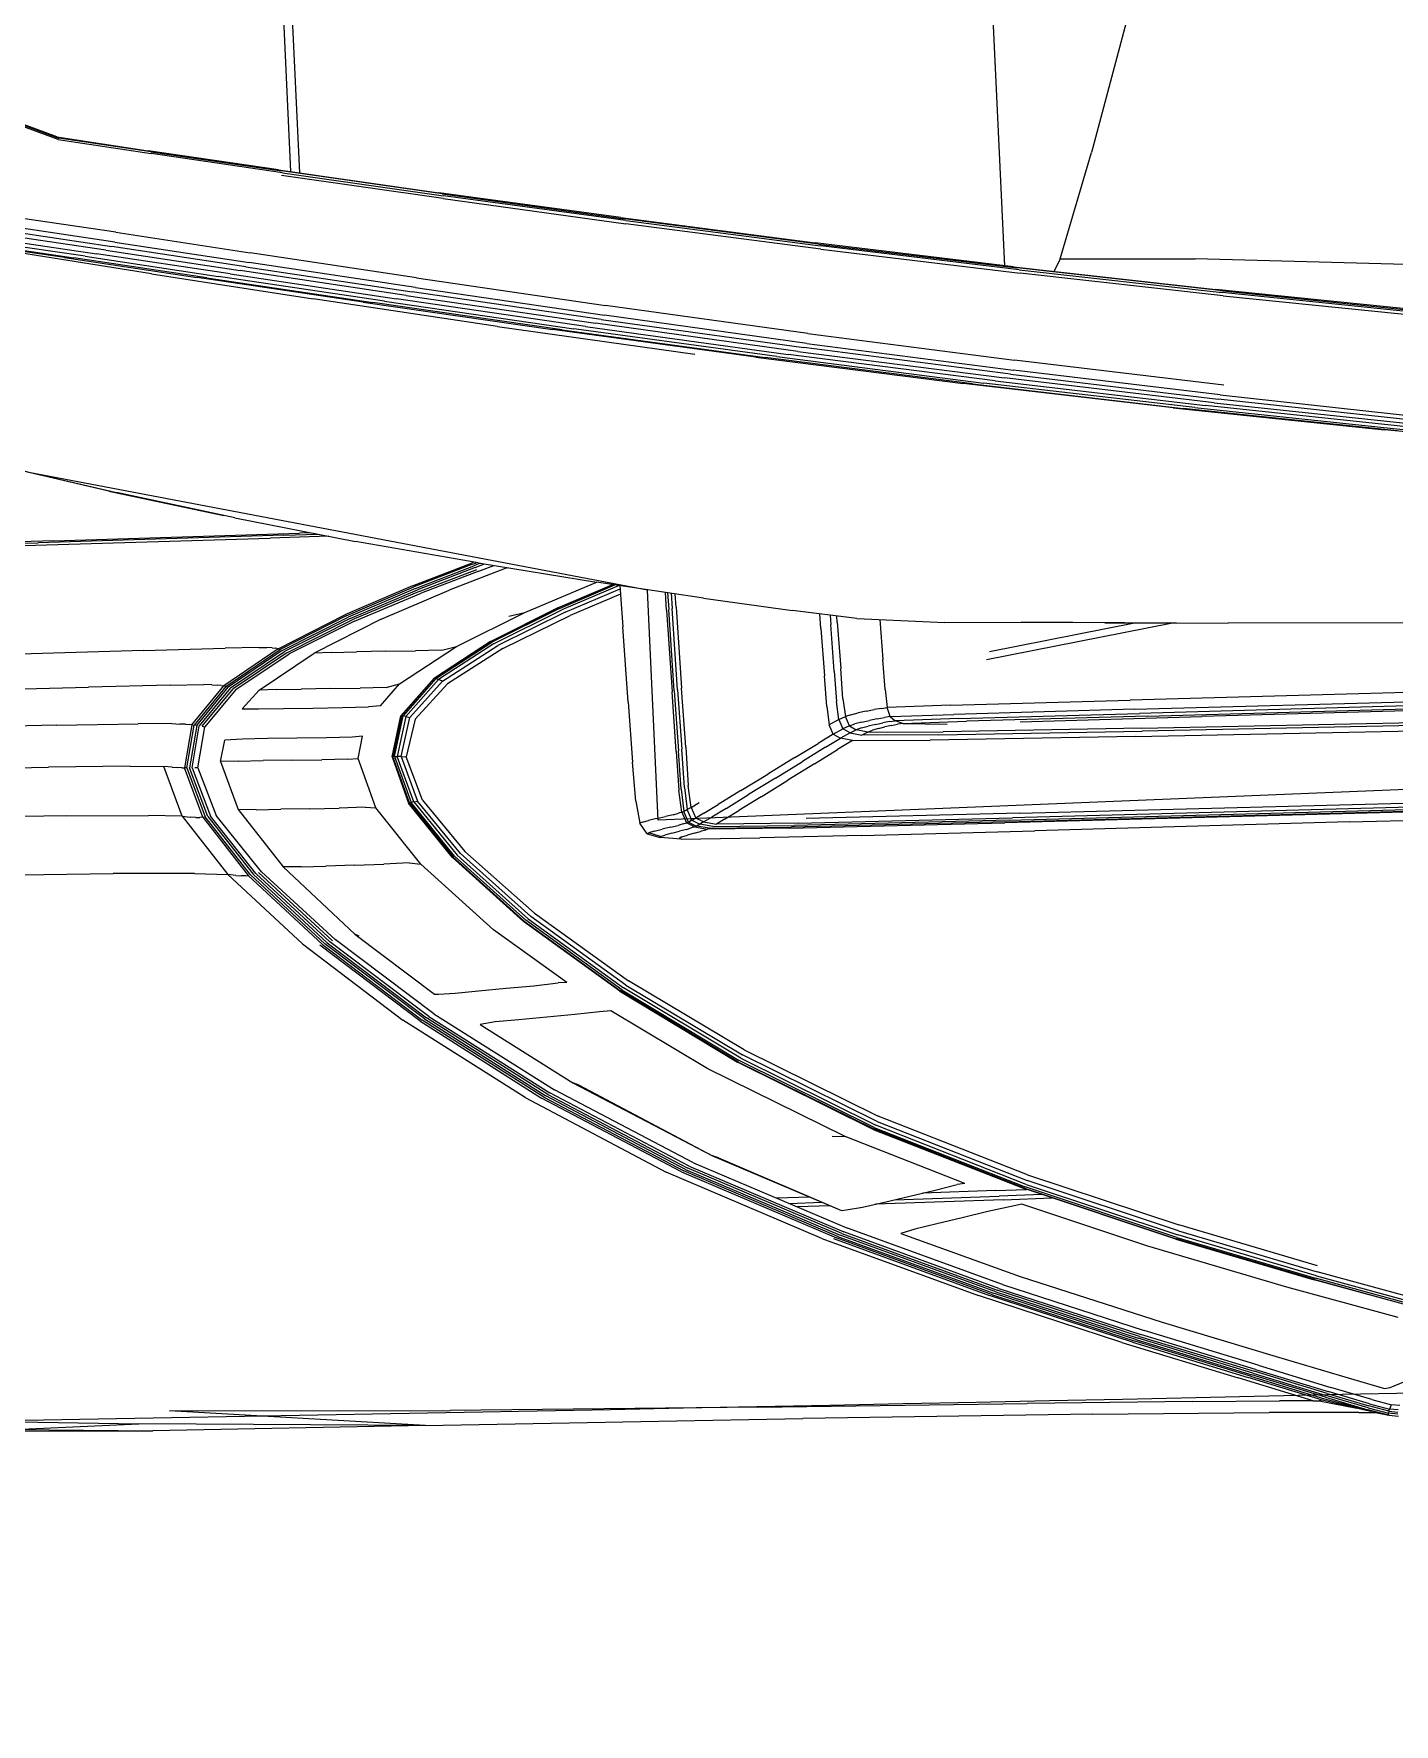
# Model space of a CAD drawing. Extents: x 526875 to 527530, y 3493038 to 3493574.
# Drawn here: x 527121.768 to 527122.839, y 3493321.855 to 3493323.185 of the extents above; entities that cross this region are included whole.
import ezdxf

# ---------------------------------------------------------------- set-up
doc = ezdxf.new("R2010")
doc.units = 0
doc.header["$LTSCALE"] = 2
doc.layers.get('0').update_dxf_attribs({"linetype": 'CONTINUOUS'})
doc.layers.add('L-WATER水景', color=5, linetype='CONTINUOUS')
doc.layers.add('W-_BOLLARD系船栓', color=4, linetype='CONTINUOUS')

# ---------------------------------------------------------------- blocks, each defined once
blk = doc.blocks.new('$matou$00000056')
at = {"color": 0, "linetype": 'Continuous'}
for p, q in [((4817.48, 2026.2, 0), (4821.28, 2025.3, 0)), ((4821.71, 2029.35, 0), (4817.51, 2030.35, 0)), ((4821.61, 2026.67, 0), (4817.71, 2027.6, 0)), ((4817.74, 2028.98, 0), (4821.77, 2028.03, 0)), ((4820.85, 2023.91, 0), (4821.28, 2025.3, 0)), ((4821.61, 2026.67, 0), (4821.28, 2025.3, 0)), ((4829.9, 2021.27, 0), (4821.28, 2025.3, 0)), ((4821.61, 2026.67, 0), (4821.77, 2028.03, 0)), ((4821.61, 2026.67, 0), (4830.32, 2022.61, 0)), ((4821.71, 2029.35, 0), (4821.77, 2028.03, 0)), ((4829.62, 2026.27, 0), (4821.71, 2029.35, 0)), ((4821.71, 2029.35, 0), (4830.75, 2025.15, 0)), ((4830.62, 2023.9, 0), (4821.77, 2028.03, 0)), ((4834.76, 2026.55, 0), (4827.33, 2027.16, 0)), ((4829.62, 2026.27, 0), (4850.3, 2017.38, 0)), ((4849.41, 2016.65, 0), (4830.75, 2025.15, 0)), ((4848.95, 2015.65, 0), (4830.75, 2025.15, 0)), ((4834.76, 2026.55, 0), (4873.9, 2023.96, 0)), ((4816.7, 2023.38, 0), (4820.36, 2022.52, 0)), ((4820.85, 2023.91, 0), (4820.36, 2022.52, 0)), ((4828.84, 2018.55, 0), (4820.36, 2022.52, 0)), ((4828.84, 2018.55, 0), (4846.5, 2009.32, 0)), ((4829.9, 2021.27, 0), (4847.7, 2011.97, 0)), ((4848.22, 2013.26, 0), (4830.32, 2022.61, 0)), ((4830.62, 2023.9, 0), (4848.65, 2014.49, 0)), ((4851.9, 2017.74, 0), (4835.52, 2023.73, 0)), ((4850.3, 2017.38, 0), (4851.9, 2017.74, 0)), ((4850.3, 2017.38, 0), (4882.35, 2000.27, 0)), ((4854.5, 2017.63, 0), (4851.9, 2017.74, 0)), ((4854.5, 2017.63, 0), (4869.21, 2016.66, 0)), ((4854.5, 2017.63, 0), (4886.81, 2000.35, 0)), ((4950.94, 2019.68, 0), (4873.9, 2023.96, 0)), ((4950.94, 2019.68, 0), (5077.78, 2013.55, 0)), ((4820.61, 2011.16, 0), (4814.42, 2007.88, 0)), ((4823.05, 2011.75, 0), (4820.61, 2011.16, 0)), ((4838.78, 2003.65, 0), (4823.05, 2011.75, 0)), ((4879.07, 1995.25, 0), (4847.7, 2011.97, 0)), ((4848.22, 2013.26, 0), (4879.68, 1996.48, 0)), ((4880.22, 1997.65, 0), (4848.65, 2014.49, 0)), ((4848.95, 2015.65, 0), (4880.67, 1998.74, 0)), ((4881.29, 1999.64, 0), (4849.41, 2016.65, 0)), ((4907.15, 2014.46, 0), (4869.21, 2016.66, 0)), ((4907.15, 2014.46, 0), (4979.43, 2010.64, 0)), ((5097.18, 2004.81, 0), (4979.43, 2010.64, 0)), ((5242.85, 2006.69, 0), (5077.78, 2013.55, 0)), ((4869.73, 1987.44, 0), (4838.78, 2003.65, 0)), ((4877.73, 1992.68, 0), (4846.5, 2009.32, 0)), ((5097.18, 2004.81, 0), (5231.67, 1997.48, 0)), ((5242.85, 2006.69, 0), (5361.97, 2001.93, 0)), ((5242.85, 2006.69, 0), (5367.94, 1996.85, 0)), ((5242.85, 2006.69, 0), (5354.19, 1989.18, 0)), ((4879.07, 1995.25, 0), (4928.36, 1968.97, 0)), ((4929.05, 1970.15, 0), (4879.68, 1996.48, 0)), ((4880.22, 1997.65, 0), (4929.69, 1971.27, 0)), ((4930.25, 1972.29, 0), (4880.67, 1998.74, 0)), ((4881.29, 1999.64, 0), (4930.99, 1973.13, 0)), ((4932.17, 1973.68, 0), (4882.35, 2000.27, 0)), ((4936.85, 1973.58, 0), (4886.81, 2000.35, 0)), ((5354.19, 1989.18, 0), (5231.67, 1997.48, 0)), ((5422.47, 1996.76, 0), (5361.97, 2001.93, 0)), ((5460.65, 1995.23, 0), (5361.97, 2001.93, 0)), ((5422.47, 1996.76, 0), (5367.94, 1996.85, 0)), ((5455.73, 1988.42, 0), (5367.94, 1996.85, 0)), ((4877.73, 1992.68, 0), (4926.89, 1966.48, 0)), ((4918.85, 1961.57, 0), (4869.73, 1987.44, 0)), ((4992.37, 1938.3, 0), (4930.99, 1973.13, 0)), ((4932.17, 1973.68, 0), (4993.65, 1938.78, 0)), ((4936.85, 1973.58, 0), (4998.54, 1938.49, 0)), ((4815.58, 1965.7, 0), (4863.64, 1942.39, 0)), ((4987.83, 1931.95, 0), (4926.89, 1966.48, 0)), ((4989.43, 1934.34, 0), (4928.36, 1968.97, 0)), ((4929.05, 1970.15, 0), (4990.18, 1935.47, 0)), ((4990.89, 1936.54, 0), (4929.69, 1971.27, 0)), ((4930.25, 1972.29, 0), (4991.54, 1937.51, 0)), ((4850.47, 1935.81, 0), (4802.06, 1959.34, 0)), ((4802.66, 1960.88, 0), (4850.93, 1937.43, 0)), ((4851.34, 1938.24, 0), (4803.22, 1961.59, 0)), ((4803.6, 1961.7, 0), (4851.58, 1938.43, 0)), ((4979.86, 1927.27, 0), (4918.85, 1961.57, 0)), ((4801.54, 1956.77, 0), (4850.07, 1933.18, 0)), ((4910.69, 1906.4, 0), (4850.93, 1937.43, 0)), ((4851.34, 1938.24, 0), (4911.04, 1907.24, 0)), ((4911.23, 1907.48, 0), (4851.58, 1938.43, 0)), ((4863.64, 1942.39, 0), (4923.56, 1911.27, 0)), ((4990.89, 1936.54, 0), (5057.69, 1894.68, 0)), ((5058.41, 1895.6, 0), (4991.54, 1937.51, 0)), ((4992.37, 1938.3, 0), (5059.32, 1896.32, 0)), ((5060.67, 1896.75, 0), (4993.65, 1938.78, 0)), ((5065.76, 1896.25, 0), (4998.54, 1938.49, 0)), ((4849.82, 1929.34, 0), (4909.63, 1898.29, 0)), ((4909.88, 1902.12, 0), (4850.07, 1933.18, 0)), ((4850.47, 1935.81, 0), (4910.26, 1904.75, 0)), ((4987.83, 1931.95, 0), (5054.37, 1890.34, 0)), ((4989.43, 1934.34, 0), (5056.09, 1892.59, 0)), ((5056.92, 1893.67, 0), (4990.18, 1935.47, 0)), ((5031.14, 1895.48, 0), (4979.86, 1927.27, 0)), ((4976.25, 1869.56, 0), (4911.04, 1907.24, 0)), ((4911.23, 1907.48, 0), (4976.44, 1869.81, 0)), ((4923.56, 1911.27, 0), (4977.67, 1880.01, 0)), ((4909.88, 1902.12, 0), (4974.95, 1864.53, 0)), ((4975.4, 1867.11, 0), (4910.26, 1904.75, 0)), ((4910.69, 1906.4, 0), (4975.87, 1868.72, 0)), ((4974.6, 1860.81, 0), (4909.63, 1898.29, 0)), ((5015.31, 1890.25, 0), (5025.01, 1893.04, 0)), ((5025.01, 1893.04, 0), (5031.14, 1895.48, 0)), ((5122.2, 1844.95, 0), (5056.09, 1892.59, 0)), ((5056.92, 1893.67, 0), (5123.09, 1845.95, 0)), ((5123.94, 1846.88, 0), (5057.69, 1894.68, 0)), ((5058.41, 1895.6, 0), (5124.72, 1847.74, 0)), ((5125.7, 1848.4, 0), (5059.32, 1896.32, 0)), ((5065.76, 1896.25, 0), (5132.43, 1848.02, 0)), ((4992.68, 1883.71, 0), (5004.02, 1886.99, 0)), ((5004.02, 1886.99, 0), (5015.31, 1890.25, 0)), ((5120.32, 1842.87, 0), (5054.37, 1890.34, 0)), ((4977.67, 1880.01, 0), (4982.45, 1881.03, 0)), ((4982.45, 1881.03, 0), (4992.68, 1883.71, 0)), ((5047.34, 1877.01, 0), (5037.71, 1874.37, 0)), ((5054.56, 1878.35, 0), (5047.34, 1877.01, 0)), ((5056.63, 1878.57, 0), (5054.56, 1878.35, 0)), ((5109.26, 1840.2, 0), (5056.63, 1878.57, 0)), ((5111.9, 1838.89, 0), (5056.63, 1878.57, 0)), ((4985.6, 1876.49, 0), (4964.43, 1876.75, 0)), ((4968.85, 1874.19, 0), (4987.48, 1873.97, 0)), ((4989.01, 1870.25, 0), (4975.39, 1870.42, 0)), ((4976.25, 1869.56, 0), (5040.86, 1826.13, 0)), ((5041.09, 1826.38, 0), (4976.44, 1869.81, 0)), ((4985.6, 1876.49, 0), (5041.63, 1875.44, 0)), ((5033.23, 1873.12, 0), (4987.48, 1873.97, 0)), ((4989.01, 1870.25, 0), (5020.93, 1869.66, 0)), ((5026.53, 1871.24, 0), (5015.31, 1868.07, 0)), ((5037.71, 1874.37, 0), (5026.53, 1871.24, 0)), ((5061.5, 1875.07, 0), (5075.95, 1874.8, 0)), ((5079.49, 1872.26, 0), (5065.05, 1872.53, 0)), ((5039.24, 1821.38, 0), (4974.95, 1864.53, 0)), ((4975.4, 1867.11, 0), (5039.84, 1823.81, 0)), ((5040.41, 1825.34, 0), (4975.87, 1868.72, 0)), ((5002.21, 1864.67, 0), (5005.62, 1865.02, 0)), ((5002.21, 1864.67, 0), (5053.57, 1830.25, 0)), ((5015.31, 1868.07, 0), (5005.62, 1865.02, 0)), ((5070.31, 1868.75, 0), (5084.74, 1868.48, 0)), ((4974.6, 1860.81, 0), (5038.7, 1817.86, 0)), ((5184.34, 1795.13, 0), (5124.72, 1847.74, 0)), ((5125.7, 1848.4, 0), (5185.4, 1795.7, 0)), ((5192.43, 1794.98, 0), (5132.43, 1848.02, 0)), ((5109.26, 1840.2, 0), (5111.9, 1838.89, 0)), ((5120.32, 1842.87, 0), (5179.53, 1790.79, 0)), ((5122.2, 1844.95, 0), (5181.57, 1792.64, 0)), ((5182.55, 1793.53, 0), (5123.09, 1845.95, 0)), ((5123.94, 1846.88, 0), (5183.48, 1794.36, 0)), ((5168.95, 1788.1, 0), (5111.9, 1838.89, 0)), ((5171.33, 1786.67, 0), (5111.9, 1838.89, 0)), ((5040.41, 1825.34, 0), (5098.27, 1777.18, 0)), ((5098.81, 1777.91, 0), (5040.86, 1826.13, 0)), ((5041.09, 1826.38, 0), (5099.07, 1778.14, 0)), ((5059.14, 1829.68, 0), (5053.57, 1830.25, 0)), ((5053.57, 1830.25, 0), (5112.14, 1781.75, 0)), ((5095.89, 1770.44, 0), (5038.7, 1817.86, 0)), ((5039.24, 1821.38, 0), (5096.73, 1773.61, 0)), ((5097.55, 1775.8, 0), (5039.84, 1823.81, 0)), ((5236.99, 1741.45, 0), (5185.4, 1795.7, 0)), ((5230.62, 1737.32, 0), (5179.53, 1790.79, 0)), ((5232.84, 1738.88, 0), (5181.57, 1792.64, 0)), ((5182.55, 1793.53, 0), (5233.9, 1739.63, 0)), ((5234.91, 1740.33, 0), (5183.48, 1794.36, 0)), ((5184.34, 1795.13, 0), (5235.85, 1740.98, 0)), ((5192.43, 1794.98, 0), (5244.31, 1740.4, 0)), ((5112.14, 1781.75, 0), (5153.29, 1740.75, 0)), ((5168.95, 1788.1, 0), (5171.33, 1786.67, 0)), ((5210.71, 1745.62, 0), (5171.33, 1786.67, 0)), ((5146.16, 1724.28, 0), (5096.73, 1773.61, 0)), ((5097.55, 1775.8, 0), (5147.24, 1726.15, 0)), ((5148.12, 1727.33, 0), (5098.27, 1777.18, 0)), ((5098.81, 1777.91, 0), (5148.74, 1727.95, 0)), ((5149.04, 1728.17, 0), (5099.07, 1778.14, 0)), ((5095.89, 1770.44, 0), (5144.95, 1721.58, 0)), ((5193.61, 1743.74, 0), (5204.02, 1744.49, 0)), ((5204.02, 1744.49, 0), (5210.71, 1745.62, 0)), ((5153.29, 1740.75, 0), (5158.28, 1741.09, 0)), ((5158.28, 1741.09, 0), (5169.15, 1741.93, 0)), ((5169.15, 1741.93, 0), (5181.42, 1742.88, 0)), ((5181.42, 1742.88, 0), (5193.61, 1743.74, 0)), ((5230.62, 1737.32, 0), (5272.25, 1685.67, 0)), ((5232.84, 1738.88, 0), (5274.62, 1686.87, 0)), ((5275.75, 1687.45, 0), (5233.9, 1739.63, 0)), ((5234.91, 1740.33, 0), (5276.83, 1688, 0)), ((5277.84, 1688.51, 0), (5235.85, 1740.98, 0)), ((5236.99, 1741.45, 0), (5279.05, 1688.86, 0)), ((5286.62, 1687.53, 0), (5244.31, 1740.4, 0)), ((5146.16, 1724.28, 0), (5186.26, 1676.44, 0)), ((5187.58, 1677.9, 0), (5147.24, 1726.15, 0)), ((5148.12, 1727.33, 0), (5188.62, 1678.82, 0)), ((5189.32, 1679.33, 0), (5148.74, 1727.95, 0)), ((5149.04, 1728.17, 0), (5189.64, 1679.51, 0)), ((5186.35, 1721.9, 0), (5175.67, 1720.79, 0)), ((5198.56, 1722.78, 0), (5186.35, 1721.9, 0)), ((5210.66, 1723.58, 0), (5198.56, 1722.78, 0)), ((5220.97, 1724.3, 0), (5210.66, 1723.58, 0)), ((5228.2, 1724.47, 0), (5220.97, 1724.3, 0)), ((5229.99, 1724.38, 0), (5228.2, 1724.47, 0)), ((5263.53, 1682.66, 0), (5229.99, 1724.38, 0)), ((5184.68, 1674.35, 0), (5144.95, 1721.58, 0)), ((5171.97, 1720.92, 0), (5175.67, 1720.79, 0)), ((5171.97, 1720.92, 0), (5202.87, 1683.99, 0)), ((5303.07, 1639.06, 0), (5272.25, 1685.67, 0)), ((5273.44, 1686.27, 0), (5304.31, 1639.45, 0)), ((5305.53, 1639.84, 0), (5274.62, 1686.87, 0)), ((5275.75, 1687.45, 0), (5306.72, 1640.22, 0)), ((5307.85, 1640.58, 0), (5276.83, 1688, 0)), ((5277.84, 1688.51, 0), (5308.89, 1640.93, 0)), ((5286.62, 1687.53, 0), (5317.88, 1639.66, 0)), ((5187.58, 1677.9, 0), (5217.3, 1634.12, 0)), ((5218.45, 1634.74, 0), (5188.62, 1678.82, 0)), ((5189.32, 1679.33, 0), (5219.2, 1635.1, 0)), ((5219.54, 1635.25, 0), (5189.64, 1679.51, 0)), ((5202.87, 1683.99, 0), (5233.34, 1638.9, 0)), ((5261.65, 1684.18, 0), (5263.53, 1682.66, 0)), ((5293.51, 1636.36, 0), (5263.53, 1682.66, 0)), ((5184.68, 1674.35, 0), (5213.88, 1631.81, 0)), ((5215.77, 1633.16, 0), (5186.26, 1676.44, 0)), ((4827, 1639.56, 0), (4608.37, 1645.8, 0)), ((5307.85, 1640.58, 0), (5326.55, 1601.29, 0)), ((5310.14, 1641.14, 0), (5308.89, 1640.93, 0)), ((5327.6, 1601.45, 0), (5308.89, 1640.93, 0)), ((5310.14, 1641.14, 0), (5311.87, 1641.08, 0)), ((5314.36, 1640.63, 0), (5311.87, 1641.08, 0)), ((5314.36, 1640.63, 0), (5317.88, 1639.66, 0)), ((4975.46, 1627.98, 0), (4795.67, 1633.34, 0)), ((4976.69, 1629.07, 0), (4796.64, 1634.44, 0)), ((4797.04, 1634.96, 0), (4977.32, 1629.59, 0)), ((4827, 1639.56, 0), (4964.45, 1635.76, 0)), ((5040.09, 1633.52, 0), (4964.45, 1635.76, 0)), ((5040.09, 1633.52, 0), (5084.69, 1632.06, 0)), ((5215.77, 1633.16, 0), (5233.43, 1597.5, 0)), ((5235.09, 1597.87, 0), (5217.3, 1634.12, 0)), ((5218.45, 1634.74, 0), (5219.2, 1635.1, 0)), ((5218.45, 1634.74, 0), (5236.3, 1598.15, 0)), ((5219.54, 1635.25, 0), (5219.2, 1635.1, 0)), ((5237.06, 1598.34, 0), (5219.2, 1635.1, 0)), ((5219.54, 1635.25, 0), (5237.39, 1598.45, 0)), ((5238.37, 1637.73, 0), (5233.34, 1638.9, 0)), ((5233.34, 1638.9, 0), (5251.81, 1600.69, 0)), ((5238.37, 1637.73, 0), (5249.51, 1637.78, 0)), ((5262.23, 1637.57, 0), (5249.51, 1637.78, 0)), ((5262.23, 1637.57, 0), (5274.82, 1637.27, 0)), ((5285.56, 1637.04, 0), (5274.82, 1637.27, 0)), ((5285.56, 1637.04, 0), (5293.51, 1636.36, 0)), ((5311.99, 1597.56, 0), (5293.51, 1636.36, 0)), ((5303.07, 1639.06, 0), (5321.71, 1600.72, 0)), ((5305.53, 1639.84, 0), (5324.21, 1601, 0)), ((5325.41, 1601.14, 0), (5306.72, 1640.22, 0)), ((5332.41, 1638.03, 0), (5317.88, 1639.66, 0)), ((5336.64, 1600.04, 0), (5317.88, 1639.66, 0)), ((5332.41, 1638.03, 0), (5367.9, 1635.61, 0)), ((5434.33, 1632.25, 0), (5367.9, 1635.61, 0)), ((4970.68, 1623.73, 0), (4791.59, 1629.18, 0)), ((4794.38, 1632, 0), (4973.93, 1626.62, 0)), ((5067.61, 1623.55, 0), (4973.93, 1626.62, 0)), ((4975.46, 1627.98, 0), (5069.28, 1624.92, 0)), ((4976.69, 1629.07, 0), (5070.66, 1625.99, 0)), ((5071.44, 1626.52, 0), (4977.32, 1629.59, 0)), ((5106.5, 1624.1, 0), (5070.66, 1625.99, 0)), ((5071.44, 1626.52, 0), (5107.36, 1624.62, 0)), ((5119.14, 1630.45, 0), (5084.69, 1632.06, 0)), ((5108.62, 1625.22, 0), (5110.52, 1625.97, 0)), ((5113.3, 1626.92, 0), (5110.52, 1625.97, 0)), ((5113.3, 1626.92, 0), (5116.25, 1627.96, 0)), ((5118.68, 1628.98, 0), (5116.25, 1627.96, 0)), ((5118.68, 1628.98, 0), (5119.87, 1629.85, 0)), ((5119.14, 1630.45, 0), (5128.25, 1628.71, 0)), ((5119.14, 1630.45, 0), (5119.87, 1629.85, 0)), ((5123.09, 1626.2, 0), (5119.66, 1625.13, 0)), ((5123.09, 1626.2, 0), (5126.13, 1627.24, 0)), ((5128.08, 1628.12, 0), (5126.13, 1627.24, 0)), ((5128.08, 1628.12, 0), (5128.25, 1628.71, 0)), ((5128.08, 1628.12, 0), (5133.09, 1625.31, 0)), ((5133.84, 1625.9, 0), (5128.25, 1628.71, 0)), ((5133.84, 1625.9, 0), (5133.09, 1625.31, 0)), ((5133.84, 1625.9, 0), (5136.85, 1618.76, 0)), ((5231.34, 1597.01, 0), (5213.88, 1631.81, 0)), ((4970.68, 1623.73, 0), (5064.12, 1620.62, 0)), ((5067.61, 1623.55, 0), (5103.31, 1621.67, 0)), ((5105.04, 1623.04, 0), (5069.28, 1624.92, 0)), ((5099.71, 1618.73, 0), (5093.32, 1613.45, 0)), ((5099.71, 1618.73, 0), (5103.31, 1621.67, 0)), ((5108.91, 1619.87, 0), (5103.31, 1621.67, 0)), ((5105.04, 1623.04, 0), (5110.67, 1621.24, 0)), ((5108.91, 1619.87, 0), (5105.27, 1616.93, 0)), ((5106.5, 1624.1, 0), (5107.36, 1624.62, 0)), ((5106.5, 1624.1, 0), (5112.15, 1622.28, 0)), ((5108.62, 1625.22, 0), (5107.36, 1624.62, 0)), ((5113.05, 1622.8, 0), (5107.36, 1624.62, 0)), ((5108.91, 1619.87, 0), (5110.67, 1621.24, 0)), ((5108.91, 1619.87, 0), (5112.3, 1617.03, 0)), ((5111.44, 1621.78, 0), (5110.67, 1621.24, 0)), ((5114.07, 1618.39, 0), (5110.67, 1621.24, 0)), ((5111.44, 1621.78, 0), (5112.15, 1622.28, 0)), ((5113.05, 1622.8, 0), (5112.15, 1622.28, 0)), ((5115.56, 1619.43, 0), (5112.15, 1622.28, 0)), ((5114.07, 1618.39, 0), (5112.3, 1617.03, 0)), ((5113.05, 1622.8, 0), (5114.43, 1623.4, 0)), ((5113.05, 1622.8, 0), (5116.49, 1619.94, 0)), ((5114.07, 1618.39, 0), (5114.85, 1618.93, 0)), ((5114.07, 1618.39, 0), (5115.85, 1611.29, 0)), ((5116.54, 1624.16, 0), (5114.43, 1623.4, 0)), ((5115.56, 1619.43, 0), (5114.85, 1618.93, 0)), ((5115.56, 1619.43, 0), (5116.49, 1619.94, 0)), ((5115.56, 1619.43, 0), (5117.35, 1612.31, 0)), ((5117.93, 1620.54, 0), (5116.49, 1619.94, 0)), ((5118.29, 1612.81, 0), (5116.49, 1619.94, 0)), ((5116.54, 1624.16, 0), (5119.66, 1625.13, 0)), ((5117.93, 1620.54, 0), (5120.17, 1621.3, 0)), ((5123.5, 1622.29, 0), (5120.17, 1621.3, 0)), ((5123.5, 1622.29, 0), (5127.22, 1623.37, 0)), ((5130.65, 1624.42, 0), (5127.22, 1623.37, 0)), ((5130.65, 1624.42, 0), (5133.09, 1625.31, 0)), ((5135.73, 1618.18, 0), (5136.85, 1618.76, 0)), ((5138.16, 1604.06, 0), (5136.85, 1618.76, 0)), ((5083.26, 1605.07, 0), (5093.32, 1613.45, 0)), ((5098.84, 1611.64, 0), (5088.7, 1603.24, 0)), ((5098.84, 1611.64, 0), (5105.27, 1616.93, 0)), ((5108.64, 1614.09, 0), (5102.17, 1608.81, 0)), ((5108.64, 1614.09, 0), (5112.3, 1617.03, 0)), ((5114.08, 1609.96, 0), (5112.3, 1617.03, 0)), ((5114.08, 1609.96, 0), (5115.85, 1611.29, 0)), ((5116.64, 1611.83, 0), (5115.85, 1611.29, 0)), ((5116.63, 1596.74, 0), (5115.85, 1611.29, 0)), ((5116.64, 1611.83, 0), (5117.35, 1612.31, 0)), ((5118.29, 1612.81, 0), (5117.35, 1612.31, 0)), ((5118.13, 1597.71, 0), (5117.35, 1612.31, 0)), ((5118.29, 1612.81, 0), (5119.77, 1613.41, 0)), ((5118.29, 1612.81, 0), (5119.08, 1598.19, 0)), ((5122.07, 1614.17, 0), (5119.77, 1613.41, 0)), ((5122.07, 1614.17, 0), (5125.5, 1615.15, 0)), ((5129.38, 1616.24, 0), (5125.5, 1615.15, 0)), ((5129.38, 1616.24, 0), (5133.02, 1617.29, 0)), ((5135.73, 1618.18, 0), (5133.02, 1617.29, 0)), ((5083.26, 1605.07, 0), (5071.33, 1595.11, 0)), ((5091.99, 1600.41, 0), (5102.17, 1608.81, 0)), ((5114.08, 1609.96, 0), (5110.41, 1607.07, 0)), ((5114.08, 1609.96, 0), (5114.86, 1595.47, 0)), ((5138.16, 1604.06, 0), (5138.71, 1578.55, 0)), ((5076.67, 1593.26, 0), (5088.7, 1603.24, 0)), ((5091.99, 1600.41, 0), (5079.9, 1590.43, 0)), ((5116.63, 1596.74, 0), (5117.01, 1571.53, 0)), ((5118.13, 1597.71, 0), (5118.5, 1572.4, 0)), ((5119.45, 1572.85, 0), (5119.08, 1598.19, 0)), ((5231.34, 1597.01, 0), (5237.52, 1568.2, 0)), ((5235.09, 1597.87, 0), (5233.43, 1597.5, 0)), ((5239.73, 1567.8, 0), (5233.43, 1597.5, 0)), ((5235.09, 1597.87, 0), (5236.3, 1598.15, 0)), ((5235.09, 1597.87, 0), (5241.43, 1567.58, 0)), ((5237.06, 1598.34, 0), (5236.3, 1598.15, 0)), ((5242.65, 1567.49, 0), (5236.3, 1598.15, 0)), ((5237.06, 1598.34, 0), (5237.39, 1598.45, 0)), ((5237.06, 1598.34, 0), (5243.4, 1567.5, 0)), ((5243.7, 1567.58, 0), (5237.39, 1598.45, 0)), ((5256.51, 1599.85, 0), (5251.81, 1600.69, 0)), ((5251.81, 1600.69, 0), (5258.58, 1567.78, 0)), ((5256.51, 1599.85, 0), (5267.77, 1599.65, 0)), ((5280.63, 1599.17, 0), (5267.77, 1599.65, 0)), ((5280.63, 1599.17, 0), (5293.34, 1598.61, 0)), ((5304.18, 1598.17, 0), (5293.34, 1598.61, 0)), ((5304.18, 1598.17, 0), (5311.99, 1597.56, 0)), ((5318.74, 1565.53, 0), (5311.99, 1597.56, 0)), ((5328.78, 1569.01, 0), (5321.71, 1600.72, 0)), ((5331.25, 1568.74, 0), (5324.21, 1601, 0)), ((5325.41, 1601.14, 0), (5332.43, 1568.63, 0)), ((5327.6, 1601.45, 0), (5326.55, 1601.29, 0)), ((5333.55, 1568.55, 0), (5326.55, 1601.29, 0)), ((5327.6, 1601.45, 0), (5328.85, 1601.51, 0)), ((5327.6, 1601.45, 0), (5334.57, 1568.52, 0)), ((5330.59, 1601.37, 0), (5328.85, 1601.51, 0)), ((5330.59, 1601.37, 0), (5333.09, 1600.92, 0)), ((5336.64, 1600.04, 0), (5333.09, 1600.92, 0)), ((5336.64, 1600.04, 0), (5351.25, 1598.59, 0)), ((5336.64, 1600.04, 0), (5343.56, 1567.07, 0)), ((5386.9, 1596.41, 0), (5351.25, 1598.59, 0)), ((5386.9, 1596.41, 0), (5453.6, 1593.34, 0)), ((5059.32, 1585.1, 0), (5071.33, 1595.11, 0)), ((5076.67, 1593.26, 0), (5064.57, 1583.23, 0)), ((5067.74, 1580.41, 0), (5079.9, 1590.43, 0)), ((5115.24, 1570.39, 0), (5114.86, 1595.47, 0)), ((4918.51, 1577.12, 0), (4746.07, 1583.82, 0)), ((5059.32, 1585.1, 0), (5049.04, 1576.57, 0)), ((5054.21, 1574.68, 0), (5064.57, 1583.23, 0)), ((4744.81, 1580.46, 0), (4915.56, 1573.81, 0)), ((4915.63, 1571.89, 0), (4748.7, 1578.31, 0)), ((4918.51, 1577.12, 0), (5008.3, 1573.28, 0)), ((5042.3, 1571.03, 0), (5049.04, 1576.57, 0)), ((5054.21, 1574.68, 0), (5047.41, 1569.13, 0)), ((5067.74, 1580.41, 0), (5057.33, 1571.86, 0)), ((5139.4, 1538.98, 0), (5138.71, 1578.55, 0)), ((4736.54, 1570.27, 0), (4889.12, 1565.99, 0)), ((4912.86, 1564.05, 0), (4756.41, 1568.47, 0)), ((5004.45, 1569.99, 0), (4915.56, 1573.81, 0)), ((4915.63, 1571.89, 0), (5002.53, 1568.19, 0)), ((5035.42, 1565.99, 0), (5002.53, 1568.19, 0)), ((5004.45, 1569.99, 0), (5038.1, 1567.75, 0)), ((5042.3, 1571.03, 0), (5008.3, 1573.28, 0)), ((5035.42, 1565.99, 0), (5038.1, 1567.75, 0)), ((5043.13, 1565.85, 0), (5038.1, 1567.75, 0)), ((5042.3, 1571.03, 0), (5047.41, 1569.13, 0)), ((5043.13, 1565.85, 0), (5047.41, 1569.13, 0)), ((5050.49, 1566.32, 0), (5047.41, 1569.13, 0)), ((5050.49, 1566.32, 0), (5057.33, 1571.86, 0)), ((5115.24, 1570.39, 0), (5115.82, 1531.5, 0)), ((5117.59, 1532.44, 0), (5117.01, 1571.53, 0)), ((5119.09, 1533.17, 0), (5118.5, 1572.4, 0)), ((5119.45, 1572.85, 0), (5120.03, 1533.55, 0)), ((5232.89, 1543.63, 0), (5237.52, 1568.2, 0)), ((5239.73, 1567.8, 0), (5235.14, 1542.42, 0)), ((5236.84, 1541.64, 0), (5241.43, 1567.58, 0)), ((5239.73, 1567.8, 0), (5237.52, 1568.2, 0)), ((5242.65, 1567.49, 0), (5238.02, 1541.21, 0)), ((5238.73, 1541.06, 0), (5243.4, 1567.5, 0)), ((5243.7, 1567.58, 0), (5238.98, 1541.11, 0)), ((5239.73, 1567.8, 0), (5241.43, 1567.58, 0)), ((5242.65, 1567.49, 0), (5241.43, 1567.58, 0)), ((5242.65, 1567.49, 0), (5243.4, 1567.5, 0)), ((5243.7, 1567.58, 0), (5243.4, 1567.5, 0)), ((5258.58, 1567.78, 0), (5256.19, 1553.28, 0)), ((5263.08, 1567.81, 0), (5258.58, 1567.78, 0)), ((5263.08, 1567.81, 0), (5274.41, 1567.48, 0)), ((5287.33, 1566.88, 0), (5274.41, 1567.48, 0)), ((5287.33, 1566.88, 0), (5300.12, 1566.23, 0)), ((5328.78, 1569.01, 0), (5324.87, 1542.26, 0)), ((5331.25, 1568.74, 0), (5327.26, 1541.46, 0)), ((5328.39, 1541.11, 0), (5332.43, 1568.63, 0)), ((5328.78, 1569.01, 0), (5330.03, 1568.87, 0)), ((5333.55, 1568.55, 0), (5329.46, 1540.8, 0)), ((5330.42, 1540.57, 0), (5334.57, 1568.52, 0)), ((5333.55, 1568.55, 0), (5334.57, 1568.52, 0)), ((5335.79, 1568.43, 0), (5334.57, 1568.52, 0)), ((5335.79, 1568.43, 0), (5337.51, 1568.22, 0)), ((5340, 1567.79, 0), (5337.51, 1568.22, 0)), ((5340, 1567.79, 0), (5343.56, 1567.07, 0)), ((5358.2, 1565.88, 0), (5343.56, 1567.07, 0)), ((4760.12, 1566.48, 0), (4916.31, 1562.07, 0)), ((4918.45, 1559.22, 0), (4762.41, 1563.61, 0)), ((4968.62, 1563.87, 0), (4889.12, 1565.99, 0)), ((4912.86, 1564.05, 0), (4992.05, 1561.92, 0)), ((4995.39, 1559.94, 0), (4916.31, 1562.07, 0)), ((4918.45, 1559.22, 0), (4997.44, 1557.1, 0)), ((5019.87, 1561.38, 0), (4992.05, 1561.92, 0)), ((4995.39, 1559.94, 0), (5023.22, 1559.41, 0)), ((5019.87, 1561.38, 0), (5000.5, 1563.19, 0)), ((5019.87, 1561.38, 0), (5022.2, 1561.76, 0)), ((5019.87, 1561.38, 0), (5023.22, 1559.41, 0)), ((5024.92, 1562.35, 0), (5022.2, 1561.76, 0)), ((5025.7, 1559.8, 0), (5023.22, 1559.41, 0)), ((5025.28, 1556.57, 0), (5023.22, 1559.41, 0)), ((5024.92, 1562.35, 0), (5027.82, 1563.12, 0)), ((5025.7, 1559.8, 0), (5028.69, 1560.41, 0)), ((5030.68, 1564.02, 0), (5027.82, 1563.12, 0)), ((5031.92, 1561.19, 0), (5028.69, 1560.41, 0)), ((5030.68, 1564.02, 0), (5033.29, 1564.99, 0)), ((5031.92, 1561.19, 0), (5035.12, 1562.11, 0)), ((5035.42, 1565.99, 0), (5033.29, 1564.99, 0)), ((5037.81, 1559.29, 0), (5034.4, 1558.37, 0)), ((5038.02, 1563.09, 0), (5035.12, 1562.11, 0)), ((5035.42, 1565.99, 0), (5040.35, 1564.09, 0)), ((5037.81, 1559.29, 0), (5040.88, 1560.28, 0)), ((5038.02, 1563.09, 0), (5040.35, 1564.09, 0)), ((5043.13, 1565.85, 0), (5040.35, 1564.09, 0)), ((5043.32, 1561.28, 0), (5040.35, 1564.09, 0)), ((5043.32, 1561.28, 0), (5040.88, 1560.28, 0)), ((5043.13, 1565.85, 0), (5046.17, 1563.05, 0)), ((5043.32, 1561.28, 0), (5046.17, 1563.05, 0)), ((5043.32, 1561.28, 0), (5044.88, 1555.18, 0)), ((5050.49, 1566.32, 0), (5046.17, 1563.05, 0)), ((5047.77, 1556.91, 0), (5046.17, 1563.05, 0)), ((5047.77, 1556.91, 0), (5052.11, 1560.13, 0)), ((5050.49, 1566.32, 0), (5052.11, 1560.13, 0)), ((5052.82, 1548.09, 0), (5052.11, 1560.13, 0)), ((5311.02, 1565.72, 0), (5300.12, 1566.23, 0)), ((5311.02, 1565.72, 0), (5318.74, 1565.53, 0)), ((5318.74, 1565.53, 0), (5316.41, 1551.58, 0)), ((5358.2, 1565.88, 0), (5393.93, 1564.03, 0)), ((5460.77, 1561.34, 0), (5393.93, 1564.03, 0)), ((4764.97, 1557.49, 0), (4920.16, 1553.11, 0)), ((4998.72, 1551, 0), (4920.16, 1553.11, 0)), ((5025.28, 1556.57, 0), (4997.44, 1557.1, 0)), ((5025.28, 1556.57, 0), (5027.83, 1556.96, 0)), ((5025.28, 1556.57, 0), (5026.41, 1550.47, 0)), ((5030.97, 1557.58, 0), (5027.83, 1556.96, 0)), ((5030.97, 1557.58, 0), (5034.4, 1558.37, 0)), ((5035.72, 1552.28, 0), (5032.19, 1551.48, 0)), ((5035.72, 1552.28, 0), (5039.22, 1553.2, 0)), ((5042.39, 1554.19, 0), (5039.22, 1553.2, 0)), ((5042.39, 1554.19, 0), (5044.88, 1555.18, 0)), ((5047.77, 1556.91, 0), (5044.88, 1555.18, 0)), ((5045.57, 1543.37, 0), (5044.88, 1555.18, 0)), ((5047.77, 1556.91, 0), (5048.47, 1545.03, 0)), ((5256.19, 1553.28, 0), (5260.55, 1553.64, 0)), ((5260.55, 1553.64, 0), (5271.97, 1553.19, 0)), ((5271.97, 1553.19, 0), (5284.93, 1552.59, 0)), ((5284.93, 1552.59, 0), (5297.73, 1551.96, 0)), ((5297.73, 1551.96, 0), (5308.62, 1551.47, 0)), ((4998.72, 1551, 0), (5026.41, 1550.47, 0)), ((5028.98, 1550.86, 0), (5026.41, 1550.47, 0)), ((5026.98, 1538.74, 0), (5026.41, 1550.47, 0)), ((5028.98, 1550.86, 0), (5032.19, 1551.48, 0)), ((5048.83, 1524.98, 0), (5048.47, 1545.03, 0)), ((5052.82, 1548.09, 0), (5053.18, 1527.74, 0)), ((5308.62, 1551.47, 0), (5316.41, 1551.58, 0)), ((5026.98, 1538.74, 0), (5027.36, 1519, 0)), ((5045.57, 1543.37, 0), (5045.93, 1523.46, 0)), ((5139.4, 1538.98, 0), (5140.23, 1489.56, 0)), ((5232.89, 1543.63, 0), (5217.92, 1521.55, 0)), ((5220.15, 1519.69, 0), (5235.14, 1542.42, 0)), ((5236.84, 1541.64, 0), (5221.79, 1518.47, 0)), ((5222.92, 1517.77, 0), (5238.02, 1541.21, 0)), ((5238.73, 1541.06, 0), (5223.56, 1517.48, 0)), ((5223.76, 1517.51, 0), (5238.98, 1541.11, 0)), ((5236.84, 1541.64, 0), (5235.14, 1542.42, 0)), ((5236.84, 1541.64, 0), (5238.02, 1541.21, 0)), ((5238.73, 1541.06, 0), (5238.02, 1541.21, 0)), ((5238.73, 1541.06, 0), (5238.98, 1541.11, 0)), ((5310.58, 1518.86, 0), (5324.87, 1542.26, 0)), ((5326.07, 1541.86, 0), (5311.72, 1518.2, 0)), ((5312.83, 1517.56, 0), (5327.26, 1541.46, 0)), ((5328.39, 1541.11, 0), (5313.9, 1516.97, 0)), ((5314.89, 1516.46, 0), (5329.46, 1540.8, 0)), ((5330.42, 1540.57, 0), (5315.77, 1516.05, 0)), ((5326.07, 1541.86, 0), (5324.87, 1542.26, 0)), ((5328.39, 1541.11, 0), (5329.46, 1540.8, 0)), ((5330.42, 1540.57, 0), (5329.46, 1540.8, 0)), ((5330.42, 1540.57, 0), (5331.59, 1540.34, 0)), ((5333.26, 1540.07, 0), (5331.59, 1540.34, 0)), ((5333.26, 1540.07, 0), (5335.72, 1539.69, 0)), ((5339.27, 1539.14, 0), (5335.72, 1539.69, 0)), ((5339.27, 1539.14, 0), (5353.92, 1538.22, 0)), ((5389.68, 1536.72, 0), (5353.92, 1538.22, 0)), ((5116.59, 1478.37, 0), (5115.82, 1531.5, 0)), ((5117.59, 1532.44, 0), (5118.36, 1479.07, 0)), ((5119.09, 1533.17, 0), (5119.86, 1479.62, 0)), ((5120.81, 1479.93, 0), (5120.03, 1533.55, 0)), ((5247.77, 1533.94, 0), (5239.02, 1520.17, 0)), ((5247.77, 1533.94, 0), (5252.93, 1534.16, 0)), ((5264.35, 1533.95, 0), (5252.93, 1534.16, 0)), ((5277.31, 1533.37, 0), (5264.35, 1533.95, 0)), ((5290.12, 1532.73, 0), (5277.31, 1533.37, 0)), ((5301.01, 1532.2, 0), (5290.12, 1532.73, 0)), ((5300.32, 1519.88, 0), (5308.2, 1531.56, 0)), ((5308.2, 1531.56, 0), (5301.01, 1532.2, 0)), ((5389.68, 1536.72, 0), (5456.57, 1534.43, 0)), ((5046.49, 1493.05, 0), (5045.93, 1523.46, 0)), ((5048.83, 1524.98, 0), (5049.39, 1494.33, 0)), ((5053.74, 1496.62, 0), (5053.18, 1527.74, 0)), ((4710.5, 1516.88, 0), (4875.73, 1505.77, 0)), ((4982, 1522.1, 0), (4900.83, 1503.82, 0)), ((4980.58, 1516.97, 0), (4916.71, 1502.59, 0)), ((5027.87, 1492.7, 0), (5027.36, 1519, 0)), ((5193.08, 1500.21, 0), (5217.92, 1521.55, 0)), ((5220.15, 1519.69, 0), (5195.23, 1497.98, 0)), ((5196.8, 1496.49, 0), (5221.79, 1518.47, 0)), ((5222.92, 1517.77, 0), (5197.83, 1495.61, 0)), ((5198.4, 1495.24, 0), (5223.56, 1517.48, 0)), ((5223.76, 1517.51, 0), (5198.55, 1495.24, 0)), ((5239.02, 1520.17, 0), (5213.28, 1497.3, 0)), ((5220.15, 1519.69, 0), (5221.79, 1518.47, 0)), ((5222.92, 1517.77, 0), (5221.79, 1518.47, 0)), ((5222.92, 1517.77, 0), (5223.56, 1517.48, 0)), ((5223.76, 1517.51, 0), (5223.56, 1517.48, 0)), ((5244.78, 1522.02, 0), (5239.02, 1520.17, 0)), ((5244.78, 1522.02, 0), (5256.18, 1521.63, 0)), ((5269.17, 1521.07, 0), (5256.18, 1521.63, 0)), ((5269.17, 1521.07, 0), (5282, 1520.49, 0)), ((5300.32, 1519.88, 0), (5275.54, 1497.3, 0)), ((5292.97, 1520.04, 0), (5282, 1520.49, 0)), ((5310.58, 1518.86, 0), (5286.51, 1497.14, 0)), ((5287.56, 1496.27, 0), (5311.72, 1518.2, 0)), ((5312.83, 1517.56, 0), (5288.58, 1495.43, 0)), ((5289.55, 1494.65, 0), (5313.9, 1516.97, 0)), ((5314.89, 1516.46, 0), (5290.44, 1493.97, 0)), ((5291.23, 1493.41, 0), (5315.77, 1516.05, 0)), ((5292.97, 1520.04, 0), (5300.32, 1519.88, 0)), ((5314.89, 1516.46, 0), (5313.9, 1516.97, 0)), ((5314.89, 1516.46, 0), (5315.77, 1516.05, 0)), ((5316.87, 1515.7, 0), (5315.77, 1516.05, 0)), ((5316.87, 1515.7, 0), (5318.47, 1515.37, 0)), ((5320.89, 1515.02, 0), (5318.47, 1515.37, 0)), ((5320.89, 1515.02, 0), (5324.42, 1514.63, 0)), ((5339.08, 1513.95, 0), (5324.42, 1514.63, 0)), ((5339.08, 1513.95, 0), (5374.85, 1512.76, 0)), ((5441.73, 1510.82, 0), (5374.85, 1512.76, 0)), ((4929.57, 1501.59, 0), (4875.73, 1505.77, 0)), ((4966.14, 1498.55, 0), (4875.73, 1505.77, 0)), ((4929.57, 1501.59, 0), (4999.54, 1496.64, 0)), ((5193.08, 1500.21, 0), (5163.04, 1480.55, 0)), ((5037.89, 1491.3, 0), (4999.54, 1496.64, 0)), ((5046.49, 1493.05, 0), (5046.56, 1489.03, 0)), ((5049.5, 1488.27, 0), (5049.39, 1494.33, 0)), ((5053.74, 1496.62, 0), (5053.91, 1487.11, 0)), ((5165.11, 1478.16, 0), (5195.23, 1497.98, 0)), ((5196.8, 1496.49, 0), (5166.6, 1476.55, 0)), ((5167.58, 1475.59, 0), (5197.83, 1495.61, 0)), ((5198.4, 1495.24, 0), (5168.1, 1475.17, 0)), ((5168.24, 1475.19, 0), (5198.55, 1495.24, 0)), ((5213.28, 1497.3, 0), (5182.77, 1477.14, 0)), ((5198.4, 1495.24, 0), (5197.83, 1495.61, 0)), ((5198.4, 1495.24, 0), (5198.55, 1495.24, 0)), ((5219.84, 1499.29, 0), (5213.28, 1497.3, 0)), ((5219.84, 1499.29, 0), (5231.27, 1498.91, 0)), ((5244.28, 1498.37, 0), (5231.27, 1498.91, 0)), ((5244.28, 1498.37, 0), (5257.13, 1497.83, 0)), ((5245.63, 1477.19, 0), (5275.54, 1497.3, 0)), ((5268.13, 1497.42, 0), (5257.13, 1497.83, 0)), ((5257.31, 1477.77, 0), (5286.51, 1497.14, 0)), ((5287.56, 1496.27, 0), (5258.25, 1476.73, 0)), ((5259.16, 1475.72, 0), (5288.58, 1495.43, 0)), ((5289.55, 1494.65, 0), (5260.02, 1474.79, 0)), ((5260.81, 1473.96, 0), (5290.44, 1493.97, 0)), ((5291.23, 1493.41, 0), (5261.49, 1473.28, 0)), ((5268.13, 1497.42, 0), (5275.54, 1497.3, 0)), ((5291.23, 1493.41, 0), (5290.44, 1493.97, 0)), ((5291.23, 1493.41, 0), (5292.24, 1492.95, 0)), ((5293.77, 1492.56, 0), (5292.24, 1492.95, 0)), ((5037.89, 1491.3, 0), (5065.78, 1484.01, 0)), ((5140.7, 1462.43, 0), (5140.23, 1489.56, 0)), ((5293.77, 1492.56, 0), (5296.14, 1492.23, 0)), ((5299.68, 1491.93, 0), (5296.14, 1492.23, 0)), ((5299.68, 1491.93, 0), (5314.34, 1491.4, 0)), ((5350.12, 1490.4, 0), (5314.34, 1491.4, 0)), ((5350.12, 1490.4, 0), (5416.98, 1488.67, 0)), ((5104.4, 1473.19, 0), (5065.78, 1484.01, 0)), ((5116.59, 1478.37, 0), (5116.72, 1469.54, 0)), ((5118.51, 1469.01, 0), (5118.36, 1479.07, 0)), ((5120.02, 1468.56, 0), (5119.86, 1479.62, 0)), ((5120.81, 1479.93, 0), (5120.97, 1468.28, 0)), ((5140.61, 1468.04, 0), (5163.04, 1480.55, 0)), ((5165.11, 1478.16, 0), (5140.67, 1464.55, 0)), ((5189.79, 1479.07, 0), (5182.77, 1477.14, 0)), ((5104.4, 1473.19, 0), (5150.82, 1459.43, 0)), ((5141.06, 1462.32, 0), (5166.6, 1476.55, 0)), ((5167.58, 1475.59, 0), (5142.82, 1461.8, 0)), ((5143.64, 1461.56, 0), (5168.1, 1475.17, 0)), ((5168.24, 1475.19, 0), (5143.7, 1461.54, 0)), ((5182.77, 1477.14, 0), (5152.22, 1460.29, 0)), ((5245.63, 1477.19, 0), (5215.39, 1460.32, 0)), ((5257.31, 1477.77, 0), (5227.61, 1461.42, 0)), ((5228.44, 1460.25, 0), (5258.25, 1476.73, 0)), ((5259.16, 1475.72, 0), (5229.24, 1459.11, 0)), ((5229.99, 1458.05, 0), (5260.02, 1474.79, 0)), ((5260.81, 1473.96, 0), (5230.66, 1457.1, 0)), ((5231.21, 1456.32, 0), (5261.49, 1473.28, 0)), ((5152.22, 1460.29, 0), (5150.62, 1459.49, 0)), ((5202.09, 1443.33, 0), (5150.82, 1459.43, 0)), ((5189.64, 1447.44, 0), (5215.39, 1460.32, 0)), ((5202.06, 1448.76, 0), (5227.61, 1461.42, 0)), ((5228.44, 1460.25, 0), (5202.79, 1447.48, 0)), ((5203.49, 1446.24, 0), (5229.24, 1459.11, 0)), ((5229.99, 1458.05, 0), (5204.13, 1445.08, 0)), ((5204.67, 1444.04, 0), (5230.66, 1457.1, 0)), ((5231.21, 1456.32, 0), (5205.08, 1443.16, 0)), ((5202.06, 1448.76, 0), (5195.37, 1445.44, 0)), ((5189.64, 1447.44, 0), (5189.39, 1447.32, 0)), ((5203.49, 1446.24, 0), (5199.38, 1444.18, 0)), ((5201.2, 1443.61, 0), (5204.13, 1445.08, 0)), ((5202.09, 1443.33, 0), (5255.29, 1425.46, 0)), ((5204.67, 1444.04, 0), (5202.79, 1443.09, 0)), ((5204.09, 1442.66, 0), (5205.08, 1443.16, 0)), ((5307.48, 1406.41, 0), (5255.29, 1425.46, 0)), ((5266.87, 1421.23, 0), (5292.53, 1420.62, 0)), ((5286.46, 1419.14, 0), (5271.64, 1419.49, 0)), ((5286.46, 1419.14, 0), (5393.95, 1416.59, 0)), ((5400.1, 1418.07, 0), (5292.53, 1420.62, 0)), ((5274.54, 1418.43, 0), (5279.63, 1418.31, 0)), ((5386.99, 1415.77, 0), (5279.63, 1418.31, 0)), ((5386.99, 1415.77, 0), (5515.46, 1412.61, 0)), ((5522.14, 1413.42, 0), (5393.95, 1416.59, 0)), ((5307.48, 1406.41, 0), (5358.65, 1386.21, 0)), ((5361.95, 1385.02, 0), (5312.2, 1404.55, 0)), ((4711.85, 1403.18, 0), (4803.6, 1383.9, 0)), ((4877.44, 1360.83, 0), (4785.91, 1382.02, 0)), ((4788.43, 1383.79, 0), (4881.2, 1362.5, 0)), ((4886, 1363.47, 0), (4792.75, 1384.75, 0)), ((4798.08, 1384.81, 0), (4891.01, 1363.65, 0)), ((4895.42, 1362.94, 0), (4803.6, 1383.9, 0)), ((5408.81, 1364.85, 0), (5358.65, 1386.21, 0)), ((5361.95, 1385.02, 0), (5412.18, 1363.75, 0)), ((4786, 1379.53, 0), (4875.54, 1358.55, 0)), ((4874.57, 1355.85, 0), (4786.23, 1376.74, 0)), ((4877.44, 1360.83, 0), (4968.41, 1338.23, 0)), ((4972.63, 1339.91, 0), (4881.2, 1362.5, 0)), ((4886, 1363.47, 0), (4977.63, 1340.93, 0)), ((4982.59, 1341.19, 0), (4891.01, 1363.65, 0)), ((4895.42, 1362.94, 0), (4986.68, 1340.58, 0)), ((4874.57, 1355.85, 0), (4964.43, 1333.32, 0)), ((4965.81, 1336.01, 0), (4875.54, 1358.55, 0)), ((4872.88, 1349.63, 0), (4963.77, 1326.88, 0)), ((5058.16, 1314.5, 0), (4968.41, 1338.23, 0)), ((4972.63, 1339.91, 0), (5062.45, 1316.22, 0)), ((5067.53, 1317.31, 0), (4977.63, 1340.93, 0)), ((4982.59, 1341.19, 0), (5072.57, 1317.62, 0)), ((5076.72, 1317.07, 0), (4986.68, 1340.58, 0)), ((5054.13, 1309.55, 0), (4964.43, 1333.32, 0)), ((4965.81, 1336.01, 0), (5055.52, 1312.25, 0)), ((5053.46, 1303.12, 0), (4963.77, 1326.88, 0)), ((5150.42, 1291.67, 0), (5062.45, 1316.22, 0)), ((5067.53, 1317.31, 0), (5155.58, 1292.8, 0)), ((5160.69, 1293.17, 0), (5072.57, 1317.62, 0)), ((5076.72, 1317.07, 0), (5164.91, 1292.66, 0)), ((4871.22, 1291.01, 0), (4781.01, 1311.32, 0)), ((4781.79, 1309.1, 0), (4871.71, 1288.84, 0)), ((5054.13, 1309.55, 0), (5141.97, 1284.9, 0)), ((5143.39, 1287.62, 0), (5055.52, 1312.25, 0)), ((5058.16, 1314.5, 0), (5146.07, 1289.9, 0)), ((5188.94, 1288.96, 0), (5103.22, 1313.29, 0)), ((4872.67, 1287.52, 0), (4782.86, 1307.76, 0)), ((4784.55, 1306.89, 0), (4874.31, 1286.64, 0)), ((5053.46, 1303.12, 0), (5141.3, 1278.5, 0)), ((5160.69, 1293.17, 0), (5242.82, 1269.49, 0)), ((4871.22, 1291.01, 0), (4959.55, 1269.96, 0)), ((4959.82, 1267.84, 0), (4871.71, 1288.84, 0)), ((4872.67, 1287.52, 0), (4960.68, 1266.53, 0)), ((4962.27, 1265.66, 0), (4874.31, 1286.64, 0)), ((5143.39, 1287.62, 0), (5225.39, 1263.74, 0)), ((5228.09, 1266.05, 0), (5146.07, 1289.9, 0)), ((5150.42, 1291.67, 0), (5232.47, 1267.87, 0)), ((5237.66, 1269.06, 0), (5155.58, 1292.8, 0)), ((5247.06, 1269.02, 0), (5164.91, 1292.66, 0)), ((5188.94, 1288.96, 0), (5268.85, 1265.31, 0)), ((5223.29, 1254.64, 0), (5141.3, 1278.5, 0)), ((5223.96, 1261.02, 0), (5141.97, 1284.9, 0)), ((4777.91, 1277.67, 0), (4882.72, 1265.98, 0)), ((4941.73, 1261.87, 0), (4882.72, 1265.98, 0)), ((4941.73, 1261.87, 0), (4944.54, 1269.89, 0)), ((5046.03, 1248.16, 0), (4959.55, 1269.96, 0)), ((4959.82, 1267.84, 0), (5046.14, 1246.1, 0)), ((5046.91, 1244.81, 0), (4960.68, 1266.53, 0)), ((4962.27, 1265.66, 0), (5048.45, 1243.94, 0)), ((4966.08, 1264.7, 0), (4966.09, -1294.88, 0)), ((5297.51, 1242.25, 0), (5225.39, 1263.74, 0)), ((5228.09, 1266.05, 0), (5300.19, 1244.59, 0)), ((5304.53, 1246.47, 0), (5232.47, 1267.87, 0)), ((5237.66, 1269.06, 0), (5309.69, 1247.72, 0)), ((5314.8, 1248.22, 0), (5242.82, 1269.49, 0)), ((5247.06, 1269.02, 0), (5319.02, 1247.81, 0)), ((5338.93, 1243.93, 0), (5268.85, 1265.31, 0)), ((4941.73, 1261.87, 0), (4925.82, 1193.21, 0)), ((5223.96, 1261.02, 0), (5296.09, 1239.51, 0)), ((5223.29, 1254.64, 0), (5295.42, 1233.15, 0)), ((5046.03, 1248.16, 0), (5130.75, 1225.61, 0)), ((5130.7, 1223.61, 0), (5046.14, 1246.1, 0)), ((5046.91, 1244.81, 0), (5131.37, 1222.34, 0)), ((5132.85, 1221.48, 0), (5048.45, 1243.94, 0)), ((5297.51, 1242.25, 0), (5355.73, 1224.76, 0)), ((5358.33, 1227.15, 0), (5300.19, 1244.59, 0)), ((5304.53, 1246.47, 0), (5362.55, 1229.1, 0)), ((5367.55, 1230.44, 0), (5309.69, 1247.72, 0)), ((5314.8, 1248.22, 0), (5372.51, 1231.02, 0)), ((5376.59, 1230.68, 0), (5319.02, 1247.81, 0)), ((5338.93, 1243.93, 0), (5395.16, 1226.4, 0)), ((5354.35, 1222.01, 0), (5296.09, 1239.51, 0)), ((5353.7, 1215.65, 0), (5295.42, 1233.15, 0)), ((5358.33, 1227.15, 0), (5398.49, 1215.36, 0)), ((5402.45, 1217.4, 0), (5362.55, 1229.1, 0)), ((5367.55, 1230.44, 0), (5407.14, 1218.85, 0)), ((5411.79, 1219.54, 0), (5372.51, 1231.02, 0)), ((5376.59, 1230.68, 0), (5415.62, 1219.29, 0)), ((5130.7, 1223.61, 0), (5209.77, 1201.71, 0)), ((5210.04, 1203.62, 0), (5130.75, 1225.61, 0)), ((5210.3, 1200.48, 0), (5131.37, 1222.34, 0)), ((5132.85, 1221.48, 0), (5211.71, 1199.63, 0)), ((5354.35, 1222.01, 0), (5394.74, 1210.13, 0)), ((5396.04, 1212.92, 0), (5355.73, 1224.76, 0)), ((5353.7, 1215.65, 0), (5394.11, 1203.78, 0)), ((5279.64, 1181.75, 0), (5209.77, 1201.71, 0)), ((5210.04, 1203.62, 0), (5280.21, 1183.51, 0)), ((5210.3, 1200.48, 0), (5279.98, 1180.59, 0)), ((5281.28, 1179.76, 0), (5211.71, 1199.63, 0)), ((4904.36, 1091.2, 0), (4925.82, 1193.21, 0)), ((5272.14, 1182.37, 0), (5272.14, -1212.54, 0)), ((5275.93, 1181.29, 0), (5275.93, -1211.46, 0)), ((5279.64, 1181.75, 0), (5336.61, 1165.07, 0)), ((5336.67, 1164.04, 0), (5279.98, 1180.59, 0)), ((5281.28, 1179.76, 0), (5337.81, 1163.23, 0)), ((5376.97, 1153.03, 0), (5336.61, 1165.07, 0)), ((5336.67, 1164.04, 0), (5376.62, 1152.18, 0)), ((5377.55, 1151.4, 0), (5337.81, 1163.23, 0)), ((5376.97, 1153.03, 0), (5404.42, 1135.71, 0)), ((5403.64, 1135.09, 0), (5376.62, 1152.18, 0)), ((5377.55, 1151.4, 0), (5376.62, 1152.18, 0)), ((5377.55, 1151.4, 0), (5403.89, 1134.64, 0))]:
    blk.add_line(p, q, dxfattribs=at)
at = {"layer": 'W-_BOLLARD系船栓', "elevation": 0}
blk.add_lwpolyline([(-6727.01, -15.08, 0.047361), (-6712.22, -120.4, 0.071059), (-6549.69, -364.15, 0.106743), (-4524.57, -1531.01, 0.083644), (-2645.55, -1972.48, -0.010282), (5565.87, -2012.73, -0.041262), (6105.07, -1863.2, 0.304271), (6623.1, -1179.78, 0.082265), (6714.73, -654.33), (6727.01, 59.7), (6714.73, 773.74, 0.082265), (6623.1, 1299.19, 0.256696), (6105.07, 1839.57, 0.028009), (5545.43, 1985.11, 0.02503), (-2645.55, 1949.01, 0.085737), (-4525.67, 1505.86, 0.098082), (-6474.2, 408.49, 0.055987), (-6646.53, 216.4, 0.167612), (-6727.01, -15.08)], format="xyb", dxfattribs=at)
at = {"layer": 'W-_BOLLARD系船栓'}
blk.add_polyline3d([(-2711.74, 1595.35, 0), (-580.98, 1668.75, 0), (5128.71, 1617.19, 0), (5128.71, 1466.4, 0), (5395.89, 1370.56, 0), (5631.82, 1265.52, 0), (6052.28, 1134.8, 0), (6009.49, 1015.09, 0), (6009.49, -1053.2, 0), (6055.77, -1174.94, 0), (5587.49, -1300.49, 0), (5130.64, -1486.91, 0), (5088.76, -1650.51, 0), (-2711.47, -1650.51, 0)], dxfattribs=at)

msp = doc.modelspace()

# ---------------------------------------------------------------- linework, layer by layer
at = {"layer": 'L-WATER水景', "lineweight": 5}
msp.add_circle((527117.3841, 3493306.0291), 19, dxfattribs=at)

# ---------------------------------------------------------------- block references
at = {"layer": 'L-WATER水景', "color": 8, "lineweight": 0, "xscale": 0.0018, "yscale": 0.0012, "zscale": 0.001291236534000011, "rotation": 182.6690366972091}
msp.add_blockref('$matou$00000056', (527131.3911, 3493324.9344), dxfattribs=at)

doc.saveas('drawing.dxf')
